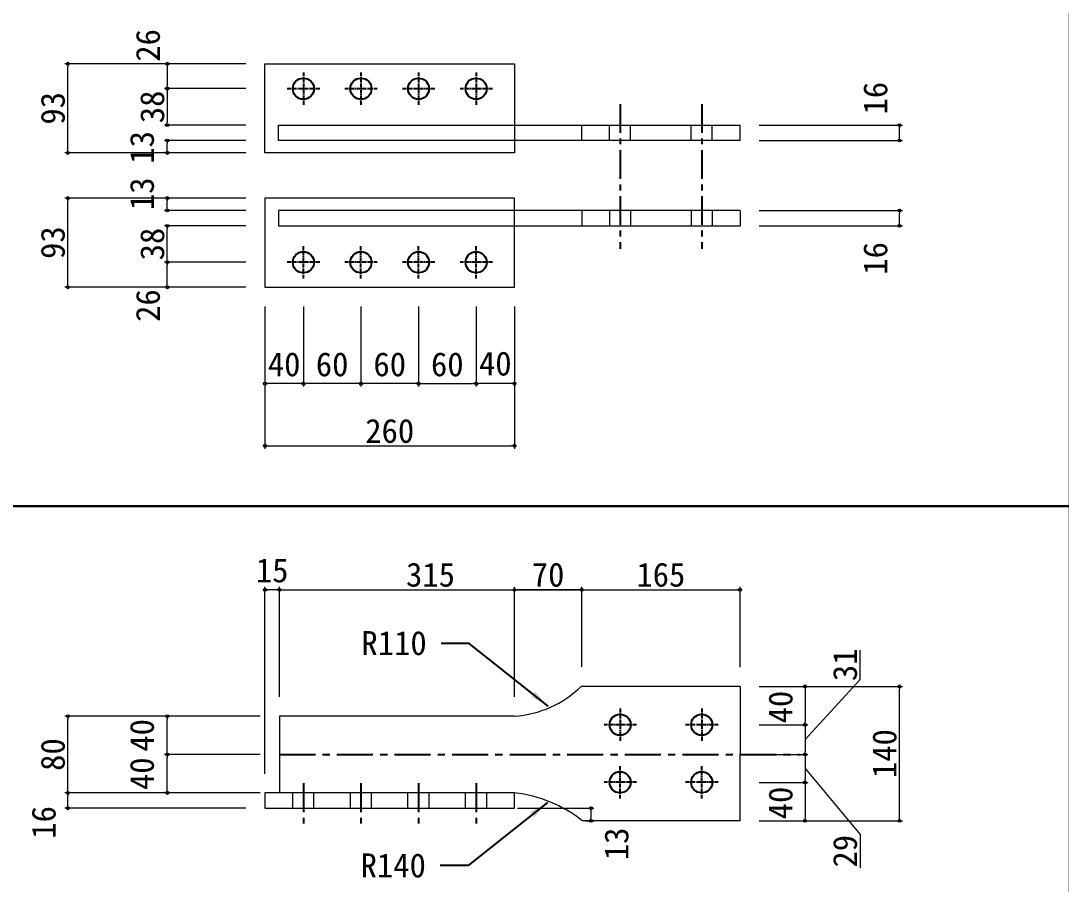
# Model space of a CAD drawing. Header units: millimetres. Extents: x 1734744 to 1747403, y -162396 to -155330.
# Drawn here: x 1739137 to 1740221, y -157185 to -156285 of the extents above; entities that cross this region are included whole.
import ezdxf

# ---------------------------------------------------------------- set-up
doc = ezdxf.new("R2010")
doc.units = ezdxf.units.MM
doc.header["$LTSCALE"] = 3
doc.linetypes.add('CENTER', pattern=[2, 1.25, -0.25, 0.25, -0.25])
doc.layers.get('DEFPOINTS').update_dxf_attribs({"color": 250})
doc.layers.add('01', color=7, linetype='Continuous')
doc.styles.get("Standard").update_dxf_attribs({"font": ''})
doc.styles.get('Standard').set_extended_font_data('MS Gothic')
doc.dimstyles.new('コピー ～ 一般寸法-小さめ', dxfattribs={"dimtxt": 25, "dimasz": 3, "dimexe": 3, "dimexo": 3, "dimgap": 3, "dimtad": 1, "dimtxsty": 'Standard', "dimblk": 'ORIGIN', "dimcen": 0, "dimclrd": 256, "dimclre": 256, "dimclrt": 256, "dimadec": 0, "dimazin": 0, "dimtfac": 1, "dimtmove": 1, "dimatfit": 2, "dimfxl": 0, "dimtolj": 2, "dimlwd": 5, "dimlwe": 5, "dimarcsym": 0})
doc.dimstyles.new('コピー(2) - Standard', dxfattribs={"dimtxt": 25, "dimasz": 20, "dimexe": 0.18, "dimexo": 0.0625, "dimgap": 15, "dimtad": 1, "dimdec": 0, "dimzin": 0, "dimdsep": 46, "dimtxsty": 'Standard', "dimblk": 'DOTSMALL', "dimcen": 0.09, "dimadec": 0, "dimazin": 0, "dimtfac": 1, "dimtdec": 0, "dimtofl": 0, "dimtmove": 0, "dimatfit": 3, "dimfxl": 0, "dimtolj": 1, "dimtzin": 0, "dimarcsym": 0})
doc.dimstyles.new('一般寸法-小さめ', dxfattribs={"dimtxt": 25, "dimasz": 3, "dimexe": 3, "dimexo": 3, "dimgap": 3, "dimtad": 1, "dimtxsty": 'Standard', "dimblk": 'ORIGIN', "dimcen": 0, "dimclrd": 256, "dimclre": 256, "dimclrt": 256, "dimadec": 0, "dimazin": 0, "dimtfac": 1, "dimtmove": 2, "dimatfit": 2, "dimfxl": 0, "dimtolj": 2, "dimlwd": 5, "dimlwe": 5, "dimarcsym": 0})

# ---------------------------------------------------------------- blocks, each defined once
blk = doc.blocks.new('_Origin')
at = {"color": 0, "linetype": 'ByBlock', "lineweight": -2}
blk.add_line((0, 0), (-1, 0), dxfattribs=at)
blk.add_circle((0, 0), 0.5, dxfattribs=at)
blk = doc.blocks.new('*D7950')
at = {"layer": '01', "lineweight": 5}
for p, q in [((1739371, -156329.5), (1739182.6, -156329.5)), ((1739371, -156422.5), (1739182.6, -156422.5))]:
    blk.add_line(p, q, dxfattribs=at)
at = {"layer": '01', "color": 0, "lineweight": 5}
blk.add_line((1739185.6, -156419.5), (1739185.6, -156332.5), dxfattribs=at)
at = {"layer": 'DEFPOINTS', "color": 0}
for p in [(1739185.6, -156329.5), (1739391, -156329.5), (1739391, -156422.5)]:
    blk.add_point(p, dxfattribs=at)
at = {"layer": '01', "color": 0, "lineweight": 5, "xscale": 3, "yscale": 3, "zscale": 3}
for p, rotation in [((1739185.6, -156329.5), 90), ((1739185.6, -156422.5), 270)]:
    blk.add_blockref('_Origin', p, dxfattribs=dict(at, rotation=rotation))
at = {"layer": '01', "color": 0, "insert": (1739170.1, -156376), "char_height": 25, "attachment_point": 5, "rotation": 90}
blk.add_mtext('\\A2;93', dxfattribs=at)
blk = doc.blocks.new('*D7741')
at = {"layer": '01', "lineweight": 5}
for p, q in [((1739906, -156482.5), (1740055.1, -156482.5)), ((1739906, -156498.5), (1740055.1, -156498.5))]:
    blk.add_line(p, q, dxfattribs=at)
at = {"layer": '01', "color": 0, "lineweight": 5}
blk.add_line((1740052.1, -156495.5), (1740052.1, -156485.5), dxfattribs=at)
at = {"layer": 'DEFPOINTS', "color": 0}
for p in [(1739886, -156482.5), (1740052.1, -156482.5), (1739886, -156498.5)]:
    blk.add_point(p, dxfattribs=at)
at = {"layer": '01', "color": 0, "lineweight": 5, "xscale": 3, "yscale": 3, "zscale": 3}
for p, rotation in [((1740052.1, -156482.5), 90), ((1740052.1, -156498.5), 270)]:
    blk.add_blockref('_Origin', p, dxfattribs=dict(at, rotation=rotation))
at = {"layer": '01', "color": 0, "insert": (1740027.1, -156532.4), "char_height": 25, "attachment_point": 5, "rotation": 90}
blk.add_mtext('\\A2;16', dxfattribs=at)
blk = doc.blocks.new('*D7951')
at = {"layer": '01', "lineweight": 5}
for p, q in [((1739906, -156393.5), (1740055.1, -156393.5)), ((1739906, -156409.5), (1740055.1, -156409.5))]:
    blk.add_line(p, q, dxfattribs=at)
at = {"layer": '01', "color": 0, "lineweight": 5}
blk.add_line((1740052.1, -156406.5), (1740052.1, -156396.5), dxfattribs=at)
at = {"layer": 'DEFPOINTS', "color": 0}
for p in [(1739886, -156393.5), (1740052.1, -156393.5), (1739886, -156409.5)]:
    blk.add_point(p, dxfattribs=at)
at = {"layer": '01', "color": 0, "lineweight": 5, "xscale": 3, "yscale": 3, "zscale": 3}
for p, rotation in [((1740052.1, -156393.5), 90), ((1740052.1, -156409.5), 270)]:
    blk.add_blockref('_Origin', p, dxfattribs=dict(at, rotation=rotation))
at = {"layer": '01', "color": 0, "insert": (1740027.1, -156365.4), "char_height": 25, "attachment_point": 5, "rotation": 90}
blk.add_mtext('\\A2;16', dxfattribs=at)
blk = doc.blocks.new('*D7953')
at = {"layer": '01', "lineweight": 5}
for p, q in [((1739371, -156409.5), (1739286.2, -156409.5)), ((1739371, -156422.5), (1739286.2, -156422.5))]:
    blk.add_line(p, q, dxfattribs=at)
at = {"layer": '01', "color": 0, "lineweight": 5}
blk.add_line((1739289.2, -156419.5), (1739289.2, -156412.5), dxfattribs=at)
at = {"layer": 'DEFPOINTS', "color": 0}
for p in [(1739289.2, -156409.5), (1739391, -156409.5), (1739391, -156422.5)]:
    blk.add_point(p, dxfattribs=at)
at = {"layer": '01', "color": 0, "lineweight": 5, "xscale": 3, "yscale": 3, "zscale": 3}
for p, rotation in [((1739289.2, -156409.5), 90), ((1739289.2, -156422.5), 270)]:
    blk.add_blockref('_Origin', p, dxfattribs=dict(at, rotation=rotation))
at = {"layer": '01', "color": 0, "insert": (1739263, -156416.7), "char_height": 25, "attachment_point": 5, "rotation": 90}
blk.add_mtext('\\A2;13', dxfattribs=at)
blk = doc.blocks.new('*D7958')
at = {"layer": '01', "lineweight": 5}
for p, q in [((1739371, -156469.5), (1739182.6, -156469.5)), ((1739371, -156562.5), (1739182.6, -156562.5))]:
    blk.add_line(p, q, dxfattribs=at)
at = {"layer": '01', "color": 0, "lineweight": 5}
blk.add_line((1739185.6, -156559.5), (1739185.6, -156472.5), dxfattribs=at)
at = {"layer": 'DEFPOINTS', "color": 0}
for p in [(1739185.6, -156469.5), (1739391, -156469.5), (1739391, -156562.5)]:
    blk.add_point(p, dxfattribs=at)
at = {"layer": '01', "color": 0, "lineweight": 5, "xscale": 3, "yscale": 3, "zscale": 3}
for p, rotation in [((1739185.6, -156469.5), 90), ((1739185.6, -156562.5), 270)]:
    blk.add_blockref('_Origin', p, dxfattribs=dict(at, rotation=rotation))
at = {"layer": '01', "color": 0, "insert": (1739170.1, -156516), "char_height": 25, "attachment_point": 5, "rotation": 90}
blk.add_mtext('\\A2;93', dxfattribs=at)
blk = doc.blocks.new('*D7746')
at = {"layer": '01', "lineweight": 5}
for p, q in [((1739371, -156469.5), (1739286.2, -156469.5)), ((1739371, -156482.5), (1739286.2, -156482.5))]:
    blk.add_line(p, q, dxfattribs=at)
at = {"layer": '01', "color": 0, "lineweight": 5}
blk.add_line((1739289.2, -156479.5), (1739289.2, -156472.5), dxfattribs=at)
at = {"layer": 'DEFPOINTS', "color": 0}
for p in [(1739289.2, -156469.5), (1739391, -156469.5), (1739391, -156482.5)]:
    blk.add_point(p, dxfattribs=at)
at = {"layer": '01', "color": 0, "lineweight": 5, "xscale": 3, "yscale": 3, "zscale": 3}
for p, rotation in [((1739289.2, -156469.5), 90), ((1739289.2, -156482.5), 270)]:
    blk.add_blockref('_Origin', p, dxfattribs=dict(at, rotation=rotation))
at = {"layer": '01', "color": 0, "insert": (1739263, -156465.1), "char_height": 25, "attachment_point": 5, "rotation": 90}
blk.add_mtext('\\A2;13', dxfattribs=at)
blk = doc.blocks.new('*D7959')
at = {"layer": '01', "lineweight": 5}
for p, q in [((1739391, -156582.5), (1739391, -156730.9)), ((1739651, -156582.5), (1739651, -156730.9))]:
    blk.add_line(p, q, dxfattribs=at)
at = {"layer": '01', "color": 0, "lineweight": 5}
blk.add_line((1739394, -156727.9), (1739648, -156727.9), dxfattribs=at)
at = {"layer": 'DEFPOINTS', "color": 0}
for p in [(1739391, -156562.5), (1739651, -156562.5), (1739651, -156727.9)]:
    blk.add_point(p, dxfattribs=at)
at = {"layer": '01', "color": 0, "lineweight": 5, "xscale": 3, "yscale": 3, "zscale": 3, "rotation": 180}
blk.add_blockref('_Origin', (1739391, -156727.9), dxfattribs=at)
at = {"layer": '01', "color": 0, "lineweight": 5, "xscale": 3, "yscale": 3, "zscale": 3}
blk.add_blockref('_Origin', (1739651, -156727.9), dxfattribs=at)
at = {"layer": '01', "color": 0, "insert": (1739521, -156712.4), "char_height": 25, "attachment_point": 5}
blk.add_mtext('\\A2;260', dxfattribs=at)
blk = doc.blocks.new('*D7747')
at = {"layer": '01', "lineweight": 5}
for p, q in [((1739391, -156582.5), (1739391, -156666)), ((1739431, -156582.5), (1739431, -156666))]:
    blk.add_line(p, q, dxfattribs=at)
at = {"layer": '01', "color": 0, "lineweight": 5}
blk.add_line((1739428, -156663), (1739394, -156663), dxfattribs=at)
at = {"layer": 'DEFPOINTS', "color": 0}
for p in [(1739391, -156562.5), (1739431, -156562.5), (1739391, -156663)]:
    blk.add_point(p, dxfattribs=at)
at = {"layer": '01', "color": 0, "lineweight": 5, "xscale": 3, "yscale": 3, "zscale": 3, "rotation": 180}
blk.add_blockref('_Origin', (1739391, -156663), dxfattribs=at)
at = {"layer": '01', "color": 0, "lineweight": 5, "xscale": 3, "yscale": 3, "zscale": 3}
blk.add_blockref('_Origin', (1739431, -156663), dxfattribs=at)
at = {"layer": '01', "color": 0, "insert": (1739411, -156643), "char_height": 25, "attachment_point": 5}
blk.add_mtext('\\A2;40', dxfattribs=at)
blk = doc.blocks.new('*D7748')
at = {"layer": '01', "lineweight": 5}
for p, q in [((1739431, -156582.5), (1739431, -156666)), ((1739491, -156582.5), (1739491, -156666))]:
    blk.add_line(p, q, dxfattribs=at)
at = {"layer": '01', "color": 0, "lineweight": 5}
blk.add_line((1739488, -156663), (1739434, -156663), dxfattribs=at)
at = {"layer": 'DEFPOINTS', "color": 0}
for p in [(1739431, -156562.5), (1739491, -156562.5), (1739431, -156663)]:
    blk.add_point(p, dxfattribs=at)
at = {"layer": '01', "color": 0, "lineweight": 5, "xscale": 3, "yscale": 3, "zscale": 3, "rotation": 180}
blk.add_blockref('_Origin', (1739431, -156663), dxfattribs=at)
at = {"layer": '01', "color": 0, "lineweight": 5, "xscale": 3, "yscale": 3, "zscale": 3}
blk.add_blockref('_Origin', (1739491, -156663), dxfattribs=at)
at = {"layer": '01', "color": 0, "insert": (1739461, -156643), "char_height": 25, "attachment_point": 5}
blk.add_mtext('\\A2;60', dxfattribs=at)
blk = doc.blocks.new('*D7749')
at = {"layer": '01', "lineweight": 5}
for p, q in [((1739491, -156582.5), (1739491, -156666)), ((1739551, -156582.5), (1739551, -156666))]:
    blk.add_line(p, q, dxfattribs=at)
at = {"layer": '01', "color": 0, "lineweight": 5}
blk.add_line((1739548, -156663), (1739494, -156663), dxfattribs=at)
at = {"layer": 'DEFPOINTS', "color": 0}
for p in [(1739491, -156562.5), (1739551, -156562.5), (1739491, -156663)]:
    blk.add_point(p, dxfattribs=at)
at = {"layer": '01', "color": 0, "lineweight": 5, "xscale": 3, "yscale": 3, "zscale": 3, "rotation": 180}
blk.add_blockref('_Origin', (1739491, -156663), dxfattribs=at)
at = {"layer": '01', "color": 0, "lineweight": 5, "xscale": 3, "yscale": 3, "zscale": 3}
blk.add_blockref('_Origin', (1739551, -156663), dxfattribs=at)
at = {"layer": '01', "color": 0, "insert": (1739521, -156643), "char_height": 25, "attachment_point": 5}
blk.add_mtext('\\A2;60', dxfattribs=at)
blk = doc.blocks.new('*D7750')
at = {"layer": '01', "lineweight": 5}
for p, q in [((1739551, -156582.5), (1739551, -156666)), ((1739611, -156582.5), (1739611, -156666))]:
    blk.add_line(p, q, dxfattribs=at)
at = {"layer": '01', "color": 0, "lineweight": 5}
blk.add_line((1739554, -156663), (1739608, -156663), dxfattribs=at)
at = {"layer": 'DEFPOINTS', "color": 0}
for p in [(1739551, -156562.5), (1739611, -156562.5), (1739611, -156663)]:
    blk.add_point(p, dxfattribs=at)
at = {"layer": '01', "color": 0, "lineweight": 5, "xscale": 3, "yscale": 3, "zscale": 3, "rotation": 180}
blk.add_blockref('_Origin', (1739551, -156663), dxfattribs=at)
at = {"layer": '01', "color": 0, "lineweight": 5, "xscale": 3, "yscale": 3, "zscale": 3}
blk.add_blockref('_Origin', (1739611, -156663), dxfattribs=at)
at = {"layer": '01', "color": 0, "insert": (1739581, -156643), "char_height": 25, "attachment_point": 5}
blk.add_mtext('\\A2;60', dxfattribs=at)
blk = doc.blocks.new('*D7751')
at = {"layer": '01', "lineweight": 5}
for p, q in [((1739611, -156582.5), (1739611, -156666)), ((1739651, -156582.5), (1739651, -156666))]:
    blk.add_line(p, q, dxfattribs=at)
at = {"layer": '01', "color": 0, "lineweight": 5}
blk.add_line((1739648, -156663), (1739614, -156663), dxfattribs=at)
at = {"layer": 'DEFPOINTS', "color": 0}
for p in [(1739611, -156562.5), (1739651, -156562.5), (1739611, -156663)]:
    blk.add_point(p, dxfattribs=at)
at = {"layer": '01', "color": 0, "lineweight": 5, "xscale": 3, "yscale": 3, "zscale": 3, "rotation": 180}
blk.add_blockref('_Origin', (1739611, -156663), dxfattribs=at)
at = {"layer": '01', "color": 0, "lineweight": 5, "xscale": 3, "yscale": 3, "zscale": 3}
blk.add_blockref('_Origin', (1739651, -156663), dxfattribs=at)
at = {"layer": '01', "color": 0, "insert": (1739631, -156642.2), "char_height": 25, "attachment_point": 5}
blk.add_mtext('\\A2;40', dxfattribs=at)
blk = doc.blocks.new('*D7942')
at = {"layer": '01', "lineweight": 5}
for p, q in [((1739906, -156978.6), (1740055.1, -156978.6)), ((1740052.1, -157115.6), (1740052.1, -156981.6)), ((1739906, -157118.6), (1740055.1, -157118.6))]:
    blk.add_line(p, q, dxfattribs=at)
at = {"layer": 'DEFPOINTS', "color": 0}
for p in [(1739886, -156978.6), (1740052.1, -156978.6), (1739886, -157118.6)]:
    blk.add_point(p, dxfattribs=at)
at = {"layer": '01', "lineweight": 5, "xscale": 3, "yscale": 3, "zscale": 3}
for p, rotation in [((1740052.1, -156978.6), 90), ((1740052.1, -157118.6), 270)]:
    blk.add_blockref('_Origin', p, dxfattribs=dict(at, rotation=rotation))
at = {"layer": '01', "insert": (1740036.6, -157048.6), "char_height": 25, "attachment_point": 5, "rotation": 90}
blk.add_mtext('\\A2;140', dxfattribs=at)
blk = doc.blocks.new('*D7944')
at = {"layer": '01', "lineweight": 5}
for p, q in [((1739391, -157069.6), (1739391, -156874.8)), ((1739406, -156989.6), (1739406, -156874.8)), ((1739403, -156877.8), (1739394, -156877.8))]:
    blk.add_line(p, q, dxfattribs=at)
at = {"layer": 'DEFPOINTS', "color": 0}
for p in [(1739391, -156877.8), (1739406, -157009.6), (1739391, -157089.6)]:
    blk.add_point(p, dxfattribs=at)
at = {"layer": '01', "lineweight": 5, "xscale": 3, "yscale": 3, "zscale": 3, "rotation": 180}
blk.add_blockref('_Origin', (1739391, -156877.8), dxfattribs=at)
at = {"layer": '01', "lineweight": 5, "xscale": 3, "yscale": 3, "zscale": 3}
blk.add_blockref('_Origin', (1739406, -156877.8), dxfattribs=at)
at = {"layer": '01', "insert": (1739398.5, -156857.8), "char_height": 25, "attachment_point": 5}
blk.add_mtext('\\A2;15', dxfattribs=at)
blk = doc.blocks.new('*D7945')
at = {"layer": '01', "lineweight": 5}
for p, q in [((1739386, -157009.6), (1739182.6, -157009.6)), ((1739185.6, -157086.6), (1739185.6, -157012.6)), ((1739386, -157089.6), (1739182.6, -157089.6))]:
    blk.add_line(p, q, dxfattribs=at)
at = {"layer": 'DEFPOINTS', "color": 0}
for p in [(1739185.6, -157009.6), (1739406, -157009.6), (1739406, -157089.6)]:
    blk.add_point(p, dxfattribs=at)
at = {"layer": '01', "lineweight": 5, "xscale": 3, "yscale": 3, "zscale": 3}
for p, rotation in [((1739185.6, -157009.6), 90), ((1739185.6, -157089.6), 270)]:
    blk.add_blockref('_Origin', p, dxfattribs=dict(at, rotation=rotation))
at = {"layer": '01', "insert": (1739170.1, -157049.6), "char_height": 25, "attachment_point": 5, "rotation": 90}
blk.add_mtext('\\A2;80', dxfattribs=at)
blk = doc.blocks.new('*D7946')
at = {"layer": '01', "lineweight": 5}
for p, q in [((1739371, -157089.6), (1739182.6, -157089.6)), ((1739185.6, -157102.6), (1739185.6, -157092.6)), ((1739371, -157105.6), (1739182.6, -157105.6))]:
    blk.add_line(p, q, dxfattribs=at)
at = {"layer": 'DEFPOINTS', "color": 0}
for p in [(1739185.6, -157089.6), (1739391, -157089.6), (1739391, -157105.6)]:
    blk.add_point(p, dxfattribs=at)
at = {"layer": '01', "lineweight": 5, "xscale": 3, "yscale": 3, "zscale": 3}
for p, rotation in [((1739185.6, -157089.6), 90), ((1739185.6, -157105.6), 270)]:
    blk.add_blockref('_Origin', p, dxfattribs=dict(at, rotation=rotation))
at = {"layer": '01', "insert": (1739160.6, -157120.3), "char_height": 25, "attachment_point": 5, "rotation": 90}
blk.add_mtext('\\A2;16', dxfattribs=at)
blk = doc.blocks.new('*D7731')
at = {"layer": '01', "lineweight": 5}
for p, q in [((1739406, -156989.6), (1739406, -156874.8)), ((1739721, -156958.1), (1739721, -156874.8)), ((1739409, -156877.8), (1739718, -156877.8))]:
    blk.add_line(p, q, dxfattribs=at)
at = {"layer": 'DEFPOINTS', "color": 0}
for p in [(1739721, -156877.8), (1739721, -156978.1), (1739406, -157009.6)]:
    blk.add_point(p, dxfattribs=at)
at = {"layer": '01', "lineweight": 5, "xscale": 3, "yscale": 3, "zscale": 3, "rotation": 180}
blk.add_blockref('_Origin', (1739406, -156877.8), dxfattribs=at)
at = {"layer": '01', "lineweight": 5, "xscale": 3, "yscale": 3, "zscale": 3}
blk.add_blockref('_Origin', (1739721, -156877.8), dxfattribs=at)
at = {"layer": '01', "insert": (1739563.5, -156862.3), "char_height": 25, "attachment_point": 5}
blk.add_mtext('\\A2;315', dxfattribs=at)
blk = doc.blocks.new('*D7732')
at = {"layer": '01', "lineweight": 5}
for p, q in [((1739651, -156989.6), (1739651, -156874.8)), ((1739721, -156958.1), (1739721, -156874.8)), ((1739718, -156877.8), (1739654, -156877.8))]:
    blk.add_line(p, q, dxfattribs=at)
at = {"layer": 'DEFPOINTS', "color": 0}
for p in [(1739651, -156877.8), (1739721, -156978.1), (1739651, -157009.6)]:
    blk.add_point(p, dxfattribs=at)
at = {"layer": '01', "lineweight": 5, "xscale": 3, "yscale": 3, "zscale": 3, "rotation": 180}
blk.add_blockref('_Origin', (1739651, -156877.8), dxfattribs=at)
at = {"layer": '01', "lineweight": 5, "xscale": 3, "yscale": 3, "zscale": 3}
blk.add_blockref('_Origin', (1739721, -156877.8), dxfattribs=at)
at = {"layer": '01', "insert": (1739686, -156862.3), "char_height": 25, "attachment_point": 5}
blk.add_mtext('\\A2;70', dxfattribs=at)
blk = doc.blocks.new('*D7947')
at = {"layer": '01', "lineweight": 5}
for p, q in [((1739721, -156958.1), (1739721, -156874.8)), ((1739886, -156958.6), (1739886, -156874.8)), ((1739724, -156877.8), (1739883, -156877.8))]:
    blk.add_line(p, q, dxfattribs=at)
at = {"layer": 'DEFPOINTS', "color": 0}
for p in [(1739886, -156877.8), (1739721, -156978.1), (1739886, -156978.6)]:
    blk.add_point(p, dxfattribs=at)
at = {"layer": '01', "lineweight": 5, "xscale": 3, "yscale": 3, "zscale": 3, "rotation": 180}
blk.add_blockref('_Origin', (1739721, -156877.8), dxfattribs=at)
at = {"layer": '01', "lineweight": 5, "xscale": 3, "yscale": 3, "zscale": 3}
blk.add_blockref('_Origin', (1739886, -156877.8), dxfattribs=at)
at = {"layer": '01', "insert": (1739803.5, -156862.3), "char_height": 25, "attachment_point": 5}
blk.add_mtext('\\A2;165', dxfattribs=at)
blk = doc.blocks.new('*D7733')
at = {"layer": '01', "lineweight": 5}
for p, q in [((1739906, -156978.6), (1739956.7, -156978.6)), ((1739953.7, -156981.6), (1739953.7, -157015.6)), ((1739906, -157018.6), (1739956.7, -157018.6))]:
    blk.add_line(p, q, dxfattribs=at)
at = {"layer": 'DEFPOINTS', "color": 0}
for p in [(1739886, -156978.6), (1739886, -157018.6), (1739953.7, -157018.6)]:
    blk.add_point(p, dxfattribs=at)
at = {"layer": '01', "lineweight": 5, "xscale": 3, "yscale": 3, "zscale": 3}
for p, rotation in [((1739953.7, -156978.6), 90), ((1739953.7, -157018.6), 270)]:
    blk.add_blockref('_Origin', p, dxfattribs=dict(at, rotation=rotation))
at = {"layer": '01', "insert": (1739928.3, -157000.1), "char_height": 25, "attachment_point": 5, "rotation": 90}
blk.add_mtext('\\A2;40', dxfattribs=at)
blk = doc.blocks.new('*D7734')
at = {"layer": '01', "lineweight": 5}
for p, q in [((1739906, -157078.6), (1739956.7, -157078.6)), ((1739953.7, -157081.6), (1739953.7, -157115.6)), ((1739906, -157118.6), (1739956.7, -157118.6))]:
    blk.add_line(p, q, dxfattribs=at)
at = {"layer": 'DEFPOINTS', "color": 0}
for p in [(1739886, -157078.6), (1739886, -157118.6), (1739953.7, -157118.6)]:
    blk.add_point(p, dxfattribs=at)
at = {"layer": '01', "lineweight": 5, "xscale": 3, "yscale": 3, "zscale": 3}
for p, rotation in [((1739953.7, -157078.6), 90), ((1739953.7, -157118.6), 270)]:
    blk.add_blockref('_Origin', p, dxfattribs=dict(at, rotation=rotation))
at = {"layer": '01', "insert": (1739928.3, -157100.1), "char_height": 25, "attachment_point": 5, "rotation": 90}
blk.add_mtext('\\A2;40', dxfattribs=at)
blk = doc.blocks.new('*D7911')
at = {"layer": '01', "lineweight": 5}
for p, q in [((1739386, -157049.6), (1739286.2, -157049.6)), ((1739289.2, -157086.6), (1739289.2, -157052.6)), ((1739371, -157089.6), (1739286.2, -157089.6))]:
    blk.add_line(p, q, dxfattribs=at)
at = {"layer": 'DEFPOINTS', "color": 0}
for p in [(1739289.2, -157049.6), (1739406, -157049.6), (1739391, -157089.6)]:
    blk.add_point(p, dxfattribs=at)
at = {"layer": '01', "lineweight": 5, "xscale": 3, "yscale": 3, "zscale": 3}
for p, rotation in [((1739289.2, -157049.6), 90), ((1739289.2, -157089.6), 270)]:
    blk.add_blockref('_Origin', p, dxfattribs=dict(at, rotation=rotation))
at = {"layer": '01', "insert": (1739263, -157069.6), "char_height": 25, "attachment_point": 5, "rotation": 90}
blk.add_mtext('\\A2;40', dxfattribs=at)
blk = doc.blocks.new('*D7912')
at = {"layer": '01', "lineweight": 5}
for p, q in [((1739386, -157009.6), (1739286.2, -157009.6)), ((1739289.2, -157046.6), (1739289.2, -157012.6)), ((1739386, -157049.6), (1739286.2, -157049.6))]:
    blk.add_line(p, q, dxfattribs=at)
at = {"layer": 'DEFPOINTS', "color": 0}
for p in [(1739289.2, -157009.6), (1739406, -157009.6), (1739406, -157049.6)]:
    blk.add_point(p, dxfattribs=at)
at = {"layer": '01', "lineweight": 5, "xscale": 3, "yscale": 3, "zscale": 3}
for p, rotation in [((1739289.2, -157009.6), 90), ((1739289.2, -157049.6), 270)]:
    blk.add_blockref('_Origin', p, dxfattribs=dict(at, rotation=rotation))
at = {"layer": '01', "insert": (1739263, -157029.6), "char_height": 25, "attachment_point": 5, "rotation": 90}
blk.add_mtext('\\A2;40', dxfattribs=at)
blk = doc.blocks.new('_DotSmall')
at = {"color": 0, "linetype": 'ByBlock', "const_width": 0.5}
blk.add_lwpolyline([(-0.0625, 0, 1), (0.0625, 0, 1)], format="xyb", close=True, dxfattribs=at)
blk = doc.blocks.new('*D7913')
at = {"layer": '01', "lineweight": 5}
for p, q in [((1739654, -157105.6), (1739733.6, -157105.6)), ((1739730.6, -157108.6), (1739730.6, -157115.6)), ((1739724.7, -157118.6), (1739733.6, -157118.6))]:
    blk.add_line(p, q, dxfattribs=at)
at = {"layer": 'DEFPOINTS', "color": 0}
for p in [(1739651, -157105.6), (1739721.7, -157118.6), (1739730.6, -157118.6)]:
    blk.add_point(p, dxfattribs=at)
at = {"layer": '01', "lineweight": 5, "xscale": 3, "yscale": 3, "zscale": 3}
for p, rotation in [((1739730.6, -157105.6), 90), ((1739730.6, -157118.6), 270)]:
    blk.add_blockref('_Origin', p, dxfattribs=dict(at, rotation=rotation))
at = {"layer": '01', "insert": (1739757.4, -157142.7), "char_height": 25, "attachment_point": 5, "rotation": 90}
blk.add_mtext('\\A2;13', dxfattribs=at)
blk = doc.blocks.new('*D7658')
at = {"layer": '01', "lineweight": 5}
for p, q in [((1740011, -156971.5), (1740011, -156940.7)), ((1739953.7, -157034.1), (1740011, -156971.5)), ((1739906, -157018.6), (1739956.7, -157018.6)), ((1739953.7, -157021.6), (1739953.7, -157046.6)), ((1739906, -157049.6), (1739956.7, -157049.6))]:
    blk.add_line(p, q, dxfattribs=at)
at = {"layer": 'DEFPOINTS', "color": 0}
for p in [(1739886, -157018.6), (1739886, -157049.6), (1739953.7, -157049.6)]:
    blk.add_point(p, dxfattribs=at)
at = {"layer": '01', "lineweight": 5, "xscale": 3, "yscale": 3, "zscale": 3}
for p, rotation in [((1739953.7, -157018.6), 90), ((1739953.7, -157049.6), 270)]:
    blk.add_blockref('_Origin', p, dxfattribs=dict(at, rotation=rotation))
at = {"layer": '01', "insert": (1739995.5, -156956.1), "char_height": 25, "attachment_point": 5, "rotation": 90}
blk.add_mtext('\\A2;31', dxfattribs=at)
blk = doc.blocks.new('*D7659')
at = {"layer": '01', "lineweight": 5}
for p, q in [((1739906, -157049.6), (1739956.7, -157049.6)), ((1739953.7, -157052.6), (1739953.7, -157075.6)), ((1739953.7, -157064.1), (1740011, -157132.9)), ((1739906, -157078.6), (1739956.7, -157078.6)), ((1740011, -157132.9), (1740011, -157167.9))]:
    blk.add_line(p, q, dxfattribs=at)
at = {"layer": 'DEFPOINTS', "color": 0}
for p in [(1739886, -157049.6), (1739886, -157078.6), (1739953.7, -157078.6)]:
    blk.add_point(p, dxfattribs=at)
at = {"layer": '01', "lineweight": 5, "xscale": 3, "yscale": 3, "zscale": 3}
for p, rotation in [((1739953.7, -157049.6), 90), ((1739953.7, -157078.6), 270)]:
    blk.add_blockref('_Origin', p, dxfattribs=dict(at, rotation=rotation))
at = {"layer": '01', "insert": (1739995.5, -157150.4), "char_height": 25, "attachment_point": 5, "rotation": 90}
blk.add_mtext('\\A2;29', dxfattribs=at)
blk = doc.blocks.new('*D7999')
at = {"layer": '01', "lineweight": 5}
for p, q in [((1739371, -156329.5), (1739286.2, -156329.5)), ((1739371, -156355.5), (1739286.2, -156355.5))]:
    blk.add_line(p, q, dxfattribs=at)
at = {"layer": '01', "color": 0, "lineweight": 5}
blk.add_line((1739289.2, -156332.5), (1739289.2, -156352.5), dxfattribs=at)
at = {"layer": 'DEFPOINTS', "color": 0}
for p in [(1739391, -156329.5), (1739289.2, -156355.5), (1739391, -156355.5)]:
    blk.add_point(p, dxfattribs=at)
at = {"layer": '01', "color": 0, "lineweight": 5, "xscale": 3, "yscale": 3, "zscale": 3}
for p, rotation in [((1739289.2, -156329.5), 90), ((1739289.2, -156355.5), 270)]:
    blk.add_blockref('_Origin', p, dxfattribs=dict(at, rotation=rotation))
at = {"layer": '01', "color": 0, "insert": (1739269.2, -156310.4), "char_height": 25, "attachment_point": 5, "rotation": 90}
blk.add_mtext('\\A2;26', dxfattribs=at)
blk = doc.blocks.new('*D8000')
at = {"layer": '01', "lineweight": 5}
for p, q in [((1739371, -156355.5), (1739286.2, -156355.5)), ((1739371, -156393.5), (1739286.2, -156393.5))]:
    blk.add_line(p, q, dxfattribs=at)
at = {"layer": '01', "color": 0, "lineweight": 5}
blk.add_line((1739289.2, -156358.5), (1739289.2, -156390.5), dxfattribs=at)
at = {"layer": 'DEFPOINTS', "color": 0}
for p in [(1739391, -156355.5), (1739289.2, -156393.5), (1739391, -156393.5)]:
    blk.add_point(p, dxfattribs=at)
at = {"layer": '01', "color": 0, "lineweight": 5, "xscale": 3, "yscale": 3, "zscale": 3}
for p, rotation in [((1739289.2, -156355.5), 90), ((1739289.2, -156393.5), 270)]:
    blk.add_blockref('_Origin', p, dxfattribs=dict(at, rotation=rotation))
at = {"layer": '01', "color": 0, "insert": (1739273.7, -156374.5), "char_height": 25, "attachment_point": 5, "rotation": 90}
blk.add_mtext('\\A2;38', dxfattribs=at)
blk = doc.blocks.new('*D8001')
at = {"layer": '01', "lineweight": 5}
for p, q in [((1739371, -156536.5), (1739286.2, -156536.5)), ((1739371, -156562.5), (1739286.2, -156562.5))]:
    blk.add_line(p, q, dxfattribs=at)
at = {"layer": '01', "color": 0, "lineweight": 5}
blk.add_line((1739289.2, -156559.5), (1739289.2, -156539.5), dxfattribs=at)
at = {"layer": 'DEFPOINTS', "color": 0}
for p in [(1739289.2, -156536.5), (1739391, -156536.5), (1739391, -156562.5)]:
    blk.add_point(p, dxfattribs=at)
at = {"layer": '01', "color": 0, "lineweight": 5, "xscale": 3, "yscale": 3, "zscale": 3}
for p, rotation in [((1739289.2, -156536.5), 90), ((1739289.2, -156562.5), 270)]:
    blk.add_blockref('_Origin', p, dxfattribs=dict(at, rotation=rotation))
at = {"layer": '01', "color": 0, "insert": (1739269.2, -156581.6), "char_height": 25, "attachment_point": 5, "rotation": 90}
blk.add_mtext('\\A2;26', dxfattribs=at)
blk = doc.blocks.new('*D8002')
at = {"layer": '01', "lineweight": 5}
for p, q in [((1739371, -156498.5), (1739286.2, -156498.5)), ((1739371, -156536.5), (1739286.2, -156536.5))]:
    blk.add_line(p, q, dxfattribs=at)
at = {"layer": '01', "color": 0, "lineweight": 5}
blk.add_line((1739289.2, -156533.5), (1739289.2, -156501.5), dxfattribs=at)
at = {"layer": 'DEFPOINTS', "color": 0}
for p in [(1739289.2, -156498.5), (1739391, -156498.5), (1739391, -156536.5)]:
    blk.add_point(p, dxfattribs=at)
at = {"layer": '01', "color": 0, "lineweight": 5, "xscale": 3, "yscale": 3, "zscale": 3}
for p, rotation in [((1739289.2, -156498.5), 90), ((1739289.2, -156536.5), 270)]:
    blk.add_blockref('_Origin', p, dxfattribs=dict(at, rotation=rotation))
at = {"layer": '01', "color": 0, "insert": (1739273.7, -156517.5), "char_height": 25, "attachment_point": 5, "rotation": 90}
blk.add_mtext('\\A2;38', dxfattribs=at)

msp = doc.modelspace()

# ---------------------------------------------------------------- linework, layer by layer
at = {"layer": '01', "color": 7, "lineweight": 18}
for p, q in [((1739391.014, -156422.525), (1739391.014, -156329.525)), ((1739391.014, -156329.525), (1739651.014, -156329.525)), ((1739651.014, -156329.525), (1739651.014, -156422.525)), ((1739405.014, -156409.525), (1739405.014, -156393.525)), ((1739405.014, -156393.525), (1739886.014, -156393.525)), ((1739721.014, -156409.525), (1739721.014, -156393.525)), ((1739750.014, -156409.525), (1739750.014, -156393.525)), ((1739772.014, -156409.525), (1739772.014, -156393.525)), ((1739835.014, -156409.525), (1739835.014, -156393.525)), ((1739857.014, -156409.525), (1739857.014, -156393.525)), ((1739886.014, -156409.525), (1739886.014, -156393.525)), ((1739886.014, -156409.525), (1739405.014, -156409.525)), ((1739651.014, -156422.525), (1739391.014, -156422.525)), ((1739391.014, -156469.525), (1739391.014, -156562.525)), ((1739651.014, -156469.525), (1739391.014, -156469.525)), ((1739651.014, -156562.525), (1739651.014, -156469.525)), ((1739405.014, -156482.525), (1739405.014, -156498.525)), ((1739886.014, -156482.525), (1739405.014, -156482.525)), ((1739721.014, -156482.525), (1739721.014, -156498.525)), ((1739750.014, -156482.525), (1739750.014, -156498.525)), ((1739772.014, -156482.525), (1739772.014, -156498.525)), ((1739835.014, -156482.525), (1739835.014, -156498.525)), ((1739857.014, -156482.525), (1739857.014, -156498.525)), ((1739886.014, -156482.525), (1739886.014, -156498.525)), ((1739405.014, -156498.525), (1739886.014, -156498.525)), ((1739391.014, -156562.525), (1739651.014, -156562.525)), ((1739886.014, -156978.568), (1739720.504, -156978.568)), ((1739886.014, -156978.568), (1739886.014, -157048.568)), ((1739651.014, -157009.568), (1739406.014, -157009.568)), ((1739406.014, -157009.568), (1739406.014, -157089.568)), ((1739886.014, -157118.568), (1739886.014, -157048.568)), ((1739391.014, -157089.568), (1739391.014, -157105.568)), ((1739651.014, -157089.568), (1739391.014, -157089.568)), ((1739420.014, -157105.568), (1739420.014, -157089.568)), ((1739442.014, -157105.568), (1739442.014, -157089.568)), ((1739480.014, -157105.568), (1739480.014, -157089.568)), ((1739502.014, -157105.568), (1739502.014, -157089.568)), ((1739540.014, -157105.568), (1739540.014, -157089.568)), ((1739562.014, -157105.568), (1739562.014, -157089.568)), ((1739600.014, -157105.568), (1739600.014, -157089.568)), ((1739622.014, -157105.568), (1739622.014, -157089.568)), ((1739651.014, -157105.568), (1739651.014, -157089.568)), ((1739391.014, -157105.568), (1739651.014, -157105.568)), ((1739886.014, -157118.568), (1739721.654, -157118.568))]:
    msp.add_line(p, q, dxfattribs=at)
at = {"layer": '01', "color": 7, "linetype": 'CENTER'}
for p, q in [((1739431.014, -156338.525), (1739431.014, -156372.525)), ((1739491.014, -156338.525), (1739491.014, -156372.525)), ((1739551.014, -156338.525), (1739551.014, -156372.525)), ((1739611.014, -156338.525), (1739611.014, -156372.525)), ((1739448.014, -156355.525), (1739414.014, -156355.525)), ((1739508.014, -156355.525), (1739474.014, -156355.525)), ((1739568.014, -156355.525), (1739534.014, -156355.525)), ((1739628.014, -156355.525), (1739594.014, -156355.525)), ((1739431.014, -156553.525), (1739431.014, -156519.525)), ((1739491.014, -156553.525), (1739491.014, -156519.525)), ((1739551.014, -156553.525), (1739551.014, -156519.525)), ((1739611.014, -156553.525), (1739611.014, -156519.525)), ((1739448.014, -156536.525), (1739414.014, -156536.525)), ((1739508.014, -156536.525), (1739474.014, -156536.525)), ((1739568.014, -156536.525), (1739534.014, -156536.525)), ((1739628.014, -156536.525), (1739594.014, -156536.525)), ((1739761.014, -157001.568), (1739761.014, -157035.568)), ((1739846.014, -157001.568), (1739846.014, -157035.568)), ((1739778.014, -157018.568), (1739744.014, -157018.568)), ((1739863.014, -157018.568), (1739829.014, -157018.568)), ((1739761.014, -157095.568), (1739761.014, -157061.568)), ((1739846.014, -157095.568), (1739846.014, -157061.568)), ((1739778.014, -157078.568), (1739744.014, -157078.568)), ((1739863.014, -157078.568), (1739829.014, -157078.568))]:
    msp.add_line(p, q, dxfattribs=at)
at = {"layer": '01', "color": 7, "linetype": 'CENTER', "ltscale": 8}
for p, q in [((1739761.014, -156371.525), (1739761.014, -156522.525)), ((1739846.014, -156371.525), (1739846.014, -156522.525)), ((1739431.014, -157079.568), (1739431.014, -157127.568)), ((1739491.014, -157079.568), (1739491.014, -157127.568)), ((1739551.014, -157079.568), (1739551.014, -157127.568)), ((1739611.014, -157079.568), (1739611.014, -157127.568))]:
    msp.add_line(p, q, dxfattribs=at)
at = {"layer": '01', "color": 7, "linetype": 'CENTER', "ltscale": 10}
msp.add_line((1739406.014, -157049.568), (1739948.667, -157049.568), dxfattribs=at)
at = {"layer": '01', "color": 7, "ltscale": 2}
for points in [[(1738479.092, -155890.837), (1740229.092, -155890.837), (1740229.092, -156790.837), (1738479.092, -156790.837)], [(1738479.092, -156790.837), (1740229.092, -156790.837), (1740229.092, -157690.838), (1738479.092, -157690.838)]]:
    msp.add_lwpolyline(points, close=True, dxfattribs=at)
at = {"layer": '01', "color": 7}
for centre in [(1739431.014, -156355.525), (1739491.014, -156355.525), (1739551.014, -156355.525), (1739611.014, -156355.525), (1739431.014, -156536.525), (1739491.014, -156536.525), (1739551.014, -156536.525), (1739611.014, -156536.525), (1739761.014, -157018.568), (1739846.014, -157018.568), (1739761.014, -157078.568), (1739846.014, -157078.568)]:
    msp.add_circle(centre, 11, dxfattribs=at)
at = {"layer": '01', "color": 7, "lineweight": 18}
for centre, radius, start, end in [((1739643.71, -156899.811), 110, 273.806865, 314.276811), ((1739635.181, -157228.67), 140, 51.854237, 83.50655)]:
    msp.add_arc(centre, radius, start, end, dxfattribs=at)

# ---------------------------------------------------------------- texts
at = {"layer": '01', "color": 7, "char_height": 25, "width": 98.97993}
for s, insert, attachment_point in [('\\A1;R110', (1739559.525, -156946.296), 9), ('R140', (1739558.702, -157152.641), 3)]:
    msp.add_mtext(s, dxfattribs=dict(at, insert=insert, attachment_point=attachment_point))

# ---------------------------------------------------------------- dimensions: what is measured, and where the dimension line sits
at = {"layer": '01', "color": 7}
for base, p1, p2, angle, dimstyle, override, picture, middle in [((1739289.206, -156355.525), (1739391.014, -156329.525), (1739391.014, -156355.525), 90, '一般寸法-小さめ', {"dimexo": 20, "dimclrd": 0, "dimclrt": 0}, '*D7999', (1739269.206, -156310.406)), ((1740052.134, -156393.525), (1739886.014, -156409.525), (1739886.014, -156393.525), 270, '一般寸法-小さめ', {"dimexo": 20, "dimclrd": 0, "dimclrt": 0}, '*D7951', (1740027.134, -156365.394)), ((1739289.206, -156409.525), (1739391.014, -156422.525), (1739391.014, -156409.525), 270, '一般寸法-小さめ', {"dimexo": 20, "dimclrd": 0, "dimclrt": 0}, '*D7953', (1739262.956, -156416.746)), ((1739289.206, -156469.525), (1739391.014, -156482.525), (1739391.014, -156469.525), 270, '一般寸法-小さめ', {"dimexo": 20, "dimclrd": 0, "dimclrt": 0}, '*D7746', (1739262.956, -156465.067)), ((1740052.134, -156482.525), (1739886.014, -156498.525), (1739886.014, -156482.525), 270, '一般寸法-小さめ', {"dimexo": 20, "dimclrd": 0, "dimclrt": 0}, '*D7741', (1740027.134, -156532.403)), ((1739289.206, -156536.525), (1739391.014, -156562.525), (1739391.014, -156536.525), 270, '一般寸法-小さめ', {"dimexo": 20, "dimclrd": 0, "dimclrt": 0}, '*D8001', (1739269.206, -156581.643)), ((1739953.667, -157049.568), (1739886.014, -157018.568), (1739886.014, -157049.568), 90, 'コピー ～ 一般寸法-小さめ', {"dimexo": 20}, '*D7658', (1740010.976, -156968.457)), ((1739953.667, -157018.568), (1739886.014, -156978.568), (1739886.014, -157018.568), 90, '一般寸法-小さめ', {"dimexo": 20}, '*D7733', (1739928.262, -157000.068)), ((1739289.206, -157009.568), (1739406.014, -157049.568), (1739406.014, -157009.568), 270, '一般寸法-小さめ', {"dimexo": 20}, '*D7912', (1739262.956, -157029.568)), ((1739289.206, -157049.568), (1739391.014, -157089.568), (1739406.014, -157049.568), 270, '一般寸法-小さめ', {"dimexo": 20}, '*D7911', (1739262.956, -157069.568)), ((1739953.667, -157078.568), (1739886.014, -157049.568), (1739886.014, -157078.568), 90, 'コピー ～ 一般寸法-小さめ', {"dimexo": 20}, '*D7659', (1740010.976, -157135.885)), ((1739953.667, -157118.568), (1739886.014, -157078.568), (1739886.014, -157118.568), 90, '一般寸法-小さめ', {"dimexo": 20}, '*D7734', (1739928.262, -157100.068)), ((1739185.586, -157089.568), (1739391.014, -157105.568), (1739391.014, -157089.568), 270, '一般寸法-小さめ', {"dimexo": 20}, '*D7946', (1739160.586, -157120.324)), ((1739730.64, -157118.568), (1739651.014, -157105.568), (1739721.654, -157118.568), 90, '一般寸法-小さめ', {"dimtxt": 25}, '*D7913', (1739757.381, -157142.665))]:
    dim = msp.add_linear_dim(base=base, p1=p1, p2=p2, angle=angle, dimstyle=dimstyle, override=override, dxfattribs=at)
    dim.commit()
    dim.dimension.update_dxf_attribs({"geometry": picture, "text_midpoint": middle, "dimtype": 160})
for base, p1, p2, angle, override, picture, middle in [((1739185.586, -156329.525), (1739391.014, -156422.525), (1739391.014, -156329.525), 270, {"dimexo": 20, "dimclrd": 0, "dimclrt": 0}, '*D7950', (1739170.086, -156376.025)), ((1739289.206, -156393.525), (1739391.014, -156355.525), (1739391.014, -156393.525), 90, {"dimexo": 20, "dimclrd": 0, "dimclrt": 0}, '*D8000', (1739273.706, -156374.525)), ((1739185.586, -156469.525), (1739391.014, -156562.525), (1739391.014, -156469.525), 270, {"dimexo": 20, "dimclrd": 0, "dimclrt": 0}, '*D7958', (1739170.086, -156516.025)), ((1739289.206, -156498.525), (1739391.014, -156536.525), (1739391.014, -156498.525), 270, {"dimexo": 20, "dimclrd": 0, "dimclrt": 0}, '*D8002', (1739273.706, -156517.525)), ((1740052.134, -156978.568), (1739886.014, -157118.568), (1739886.014, -156978.568), 270, {"dimexo": 20}, '*D7942', (1740036.634, -157048.568)), ((1739185.586, -157009.568), (1739406.014, -157089.568), (1739406.014, -157009.568), 270, {"dimexo": 20}, '*D7945', (1739170.086, -157049.568))]:
    dim = msp.add_linear_dim(base=base, p1=p1, p2=p2, angle=angle, dimstyle='一般寸法-小さめ', override=override, dxfattribs=at)
    dim.commit()
    dim.dimension.update_dxf_attribs({"geometry": picture, "text_midpoint": middle})
for base, p1, p2, override, picture, middle in [((1739651.014, -156727.881), (1739391.014, -156562.525), (1739651.014, -156562.525), {"dimexo": 20, "dimclrd": 0, "dimclrt": 0}, '*D7959', (1739521.014, -156712.381)), ((1739391.014, -156877.774), (1739406.014, -157009.568), (1739391.014, -157089.568), {"dimexo": 20}, '*D7944', (1739398.514, -156857.774)), ((1739721.014, -156877.774), (1739406.014, -157009.568), (1739721.014, -156978.068), {"dimexo": 20}, '*D7731', (1739563.514, -156862.274)), ((1739651.014, -156877.774), (1739721.014, -156978.068), (1739651.014, -157009.568), {"dimexo": 20}, '*D7732', (1739686.014, -156862.274)), ((1739886.014, -156877.774), (1739721.014, -156978.068), (1739886.014, -156978.568), {"dimexo": 20}, '*D7947', (1739803.514, -156862.274))]:
    dim = msp.add_linear_dim(base=base, p1=p1, p2=p2, dimstyle='一般寸法-小さめ', override=override, dxfattribs=at)
    dim.commit()
    dim.dimension.update_dxf_attribs({"geometry": picture, "text_midpoint": middle})
for base, p1, p2, picture, middle in [((1739391.014, -156663.004), (1739431.014, -156562.525), (1739391.014, -156562.525), '*D7747', (1739411.014, -156643.004)), ((1739431.014, -156663.004), (1739491.014, -156562.525), (1739431.014, -156562.525), '*D7748', (1739461.014, -156643.004)), ((1739491.014, -156663.004), (1739551.014, -156562.525), (1739491.014, -156562.525), '*D7749', (1739521.014, -156643.004)), ((1739611.014, -156663.004), (1739551.014, -156562.525), (1739611.014, -156562.525), '*D7750', (1739581.014, -156643.004)), ((1739611.014, -156663.004), (1739651.014, -156562.525), (1739611.014, -156562.525), '*D7751', (1739631.014, -156642.242))]:
    dim = msp.add_linear_dim(base=base, p1=p1, p2=p2, dimstyle='一般寸法-小さめ', override={"dimexo": 20, "dimclrd": 0, "dimclrt": 0}, dxfattribs=at)
    dim.commit()
    dim.dimension.update_dxf_attribs({"geometry": picture, "text_midpoint": middle, "dimtype": 160})

# ---------------------------------------------------------------- leaders
at = {"layer": '01', "color": 7, "annotation_type": 0, "has_hookline": 1, "hookline_direction": 1, "text_width": 62.183}
for points in [[(1739686.173, -156999.305), (1739603.691, -156933.796), (1739574.525, -156933.796)], [(1739685.35, -157099.631), (1739602.867, -157165.141), (1739573.702, -157165.141)]]:
    msp.add_leader(points, dimstyle='コピー(2) - Standard', override={"dimgap": 15, "dimtad": 0}, dxfattribs=at)

doc.saveas('drawing.dxf')
